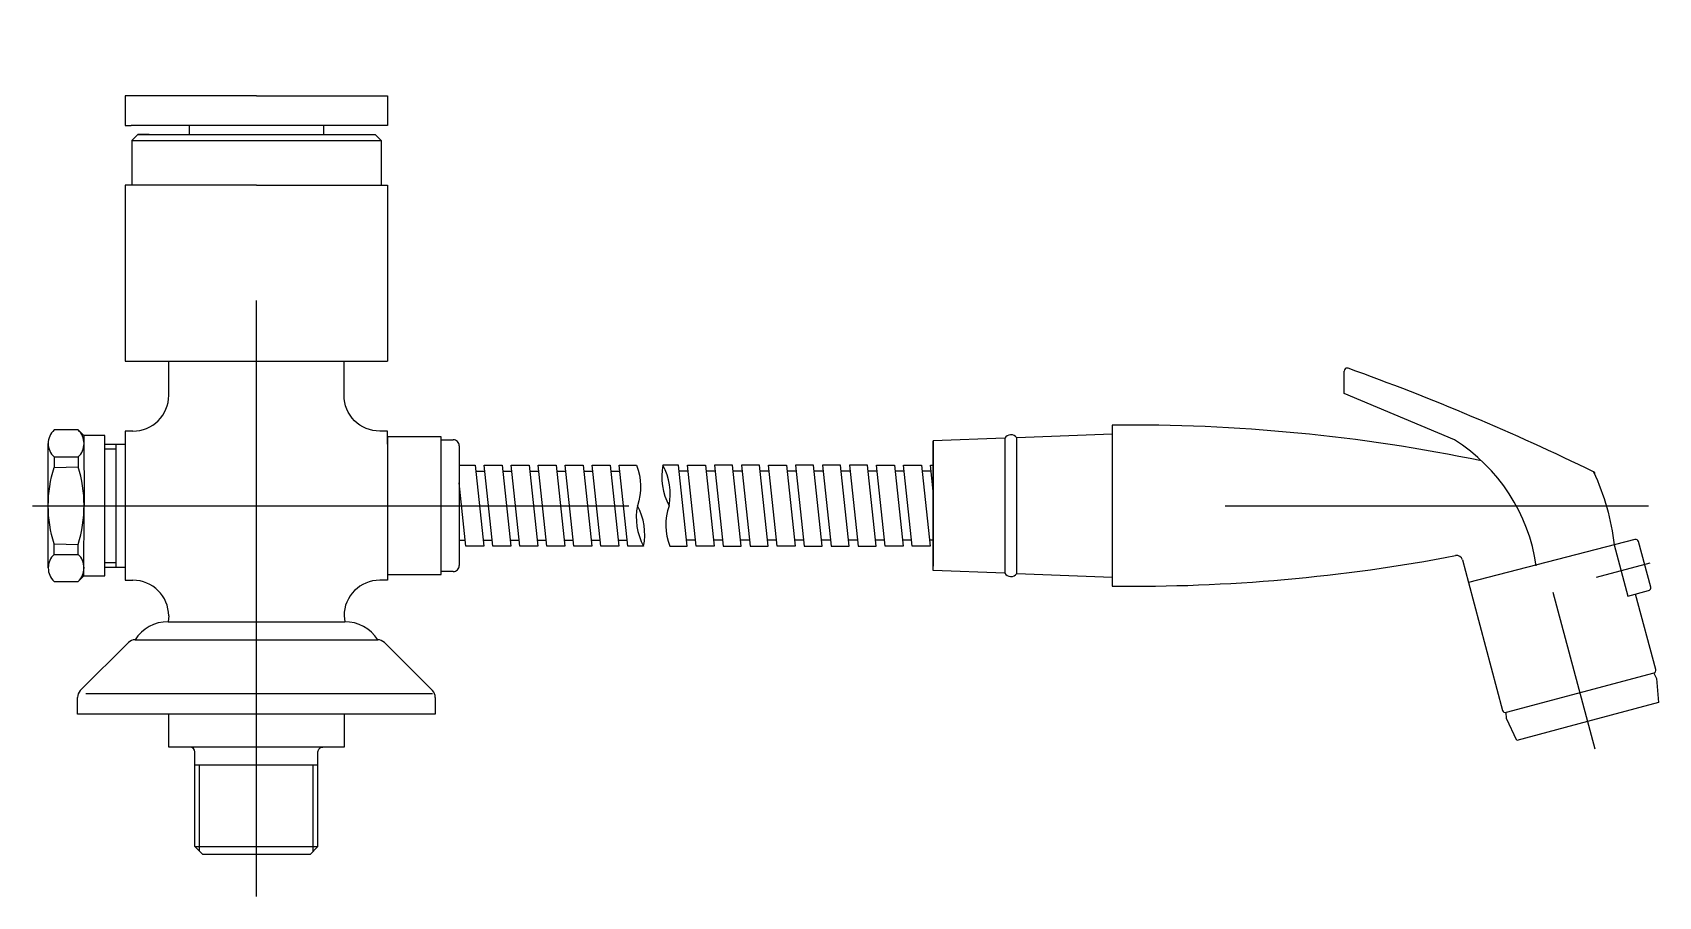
# Model space of a CAD drawing. Extents: x 7.891 to 8.164, y -0.005 to 0.14.
import ezdxf

# ---------------------------------------------------------------- set-up
doc = ezdxf.new("R2010")
doc.units = 0
doc.header["$LTSCALE"] = 0.2
doc.header["$MEASUREMENT"] = 0
doc.linetypes.add('AXES', pattern=[0.5400000065565109, 0.300000011920929, -0.07999999821186066, 0.07999999821186066, -0.07999999821186066])
doc.linetypes.add('CONTINU', pattern=[0])
doc.layers.get('0').update_dxf_attribs({"linetype": 'CONTINUOUS'})
doc.layers.add('DECA_EIXOS', color=5, linetype='AXES')

msp = doc.modelspace()

# ---------------------------------------------------------------- linework, layer by layer
at = {"linetype": 'CONTINU'}
for p, q in [((7.91404981542437, 0.07886171950522212), (7.914049815926619, 0.08463054086285896)), ((8.111139753735692, 0.07919500270970828), (8.111139752134818, 0.08293754056526198)), ((8.129639726280917, 0.07140077428065059), (8.111139753735692, 0.07919500270970828)), ((8.072249841719366, 0.07386155059427996), (8.072249865149512, 0.04686162734508891)), ((7.898868534462924, 0.0730616350262399), (7.899818344168396, 0.07211159238527168)), ((7.906749836131128, 0.0728616233546008), (7.906749836131128, 0.0478616149890283)), ((7.908049687747071, 0.07286161783389315), (7.906749836131128, 0.0728616233546008)), ((7.950749842020497, 0.07069162405797717), (7.950749842020497, 0.0728616233546008)), ((7.959749844229009, 0.07191841203562707), (7.950749842020497, 0.07191841203562707)), ((7.950749842020497, 0.07191841203562707), (7.950749842020497, 0.04880482229252987)), ((7.959749844229009, 0.04880482229252987), (7.959749844229009, 0.07191841203562707)), ((7.959749844229009, 0.07141841146676842), (7.961749840779875, 0.07141841488389639)), ((8.054249869426117, 0.07167818609990853), (8.04224986179672, 0.07121664904927212)), ((8.04224986179672, 0.07121664904927212), (8.042249861796718, 0.05020111639989842)), ((8.054249869426117, 0.07167818609990853), (8.054249869426117, 0.04904506482519086)), ((8.056249785990325, 0.04896802841988361), (8.05624987211833, 0.07175510669120705)), ((8.072249877858614, 0.07237049597532469), (8.05624987211833, 0.07175510669120705)), ((7.893849818643744, 0.04991598965566874), (7.893849818643744, 0.07080724668004633)), ((7.959749844229009, 0.05136160090141428), (7.959749844229009, 0.06936172779033818)), ((7.962749847014222, 0.07041841014913718), (7.962749842810741, 0.05030484667840682)), ((7.961749228933249, 0.0493048218575205), (7.959749844229009, 0.0493048218575205)), ((8.131001953529, 0.05125977920142973), (8.132018450136757, 0.04746617129173672)), ((7.906749836131128, 0.0478616149890283), (7.908049821146725, 0.04786161850256642)), ((7.950749842020497, 0.04880482229252987), (7.959749844229009, 0.04880482229252987)), ((7.914049827471036, 0.0418616387570596), (7.913946036048906, 0.04086162409076362)), ((7.913946036048906, 0.04086162409076362), (7.943553630056303, 0.04086162409076362)), ((7.899218442619636, 0.02933026797541674), (7.90728106530139, 0.03739303827270086)), ((7.908412522684109, 0.03786171491572365), (7.9490871434211, 0.03786171491572365)), ((7.950218572479879, 0.03739306659692714), (7.958281241710988, 0.02933025376511882)), ((7.898749835060334, 0.02536160946774912), (7.898749823050607, 0.02819889883709196)), ((7.900164630455632, 0.02886159337239903), (7.958281233475963, 0.02886159337239903)), ((7.958749847101249, 0.02820119255878605), (7.958749835060347, 0.02536160946774912)), ((7.958749835060347, 0.02536160946774912), (7.898749835060334, 0.02536160946774912)), ((7.914049827973029, 0.01986158915615129), (7.914049827973029, 0.02536160946774912)), ((7.94344983813218, 0.02536160946774912), (7.94344983813218, 0.01986158915615129)), ((7.94344983813218, 0.01986158915615128), (7.914049827973029, 0.01986158915615129)), ((7.918419818127761, 0.003191601470931439), (7.918419798735733, 0.01906159094264542))]:
    msp.add_line(p, q, dxfattribs=at)
at = {"linetype": 'CONTINUOUS'}
msp.add_line((7.898868534462924, 0.0730616350262399), (7.894831254798786, 0.07306163502623989), dxfattribs=at)
at = {"linetype": 'CONTINU'}
for points in [[(7.906749848177546, 0.1291299386759885), (7.906749816053768, 0.1241299450338183)], [(7.928749825021661, 0.1291300430782644), (7.906749848177546, 0.1291299386759885)], [(7.928749825021661, 0.1291300430782644), (7.950749797850304, 0.1291299386759885)], [(7.950749797850304, 0.1291299386759885), (7.950749829974082, 0.1241299450338183)], [(7.906749816053768, 0.1241299450338183), (7.907749756959404, 0.1241299450338183)], [(7.949749889068446, 0.1241299450338183), (7.907749756959404, 0.1241299450338183)], [(7.917499869442819, 0.1241299450338183), (7.917499853380931, 0.1226304954546629)], [(7.939999780600503, 0.1241299450338183), (7.939999788631448, 0.1226304954546629)], [(7.950749829974082, 0.1241299450338183), (7.949749889068446, 0.1241299450338183)], [(7.908849819647616, 0.1226304954546629), (7.907849822525371, 0.121630478255057)], [(7.907849822525371, 0.121630478255057), (7.907849822525371, 0.1141304600850021)], [(7.907849822525371, 0.121630478255057), (7.949649823502479, 0.121630478255057)], [(7.910749812573694, 0.122630523562968), (7.908849819647616, 0.1226304954546629)], [(7.908849819647616, 0.1226304954546629), (7.948649822364762, 0.1226304954546629)], [(7.948649822364762, 0.1226304954546629), (7.949649823502479, 0.121630478255057)], [(7.949649823502479, 0.121630478255057), (7.949649823502479, 0.1141304600850007)], [(7.906749816053768, 0.1141304677144409), (7.906749816053768, 0.08463046025234867)], [(7.928749825021661, 0.1141303151264993), (7.906749816053768, 0.1141304677144409)], [(7.928749825021661, 0.1141303151264993), (7.950749829974082, 0.1141304677144409)], [(7.950749829974082, 0.1141304677144409), (7.950749829974082, 0.08463046025234867)], [(7.906749816053768, 0.08463046025234867), (7.950749829974082, 0.08463094612407966)], [(7.903349823428851, 0.07069162405797717), (7.903349823428851, 0.0721116225013128), (7.899818344168396, 0.07211159238527168)], [(7.899818344168396, 0.07211159238527168), (7.89984980365781, 0.06043501371084482)], [(8.054249864356802, 0.0490450650201691), (8.042249861796718, 0.04950661439105793), (8.042249861796718, 0.0712166490492721)], [(7.894831363981344, 0.06853910141803558), (7.894830776236122, 0.06676117678754993)], [(7.894831363981344, 0.06853910141803558), (7.89886831558158, 0.06853899885338324)], [(7.89886831558158, 0.06853899885338324), (7.89886831558158, 0.06686607867054822)], [(7.899818312044618, 0.04861160078429574), (7.903349823428851, 0.04861160078429574), (7.903349823428851, 0.07069162405797717)], [(7.903349823428851, 0.07069162405797717), (7.906749836131128, 0.07069162405797717)], [(7.903349823428851, 0.069891635595767), (7.905249816354928, 0.069891635595767)], [(7.905249816354928, 0.05003162934367247), (7.905249816354928, 0.07069162405797717)], [(7.894830776236122, 0.06676117678754993), (7.89886831558158, 0.06686607867054822)], [(7.962749843626689, 0.06715954849990777), (7.965450413281646, 0.06715954849990777), (7.966905210810498, 0.0535636165613546), (7.963888105501461, 0.0535636165613546), (7.962749843626689, 0.0642012276954046)], [(7.96556089498237, 0.06612701651650456), (7.967069474662866, 0.06612701651650456)], [(7.970086609162536, 0.06612701651650456), (7.971595193940831, 0.06612701651650456)], [(7.974612259095147, 0.06612701651650456), (7.976120912136469, 0.06612701651650456)], [(7.979137965244369, 0.06612701651650456), (7.980646571788889, 0.06612701651650456)], [(7.983663699501895, 0.06612701651650456), (7.985172273837577, 0.06612701651650456)], [(7.98818932410687, 0.06612701651650456), (7.989698030584133, 0.06612701651650456)], [(8.001163458406257, 0.06612701651650456), (7.999654828453901, 0.06612701651650456)], [(8.005689079226697, 0.06612701651650456), (8.004180566186825, 0.06612701651650456)], [(8.010214827801862, 0.06612701651650456), (8.008706219671115, 0.06612701651650456)], [(8.014740547217372, 0.06612701651650456), (8.013231909097406, 0.06612701651650456)], [(8.019266184735855, 0.06612701651650456), (8.017757642803794, 0.06612701651650456)], [(8.0237918967145, 0.06612701651650456), (8.022283302983398, 0.06612701651650456)], [(8.028317566806479, 0.06612701651650456), (8.026809001101675, 0.06612701651650456)], [(8.03284325546089, 0.06612701651650456), (8.031334693794573, 0.06612701651650456)], [(8.037368946981143, 0.06612701651650456), (8.035860382801797, 0.06612701651650456)], [(8.041894637068477, 0.06612701651650456), (8.040386072889127, 0.06612701651650456)], [(8.042249861796718, 0.06280724825676327), (8.041784143321337, 0.06715962529581262), (8.042249861796718, 0.06715962027647245)], [(7.899818312044618, 0.04861160078429574), (7.89984980365781, 0.06043501371084482)], [(7.962749843626689, 0.05459622132519053), (7.963777615769793, 0.05459622132519053)], [(7.966794719509497, 0.05459622132519053), (7.96830331388807, 0.05459622132519053)], [(7.971320433788921, 0.05459622132519053), (7.972828973941975, 0.05459622132519053)], [(7.975846068879537, 0.05459622132519053), (7.977354707078863, 0.05459622132519053)], [(7.980371789870754, 0.05459622132519053), (7.981880398204221, 0.05459622132519053)], [(7.984897537644772, 0.05459622132519053), (7.986406050684642, 0.05459622132519053)], [(7.989423158939332, 0.05459622132519053), (7.990931788726511, 0.05459622132519053)], [(8.002397292764599, 0.05459622132519053), (8.000888586287335, 0.05459622132519053)], [(8.006922916365705, 0.05459622132519053), (8.005414343033891, 0.05459622132519053)], [(8.011448652129033, 0.05459622132519053), (8.00994004407871, 0.05459622132519053)], [(8.015974356709712, 0.05459622032132249), (8.014465704609515, 0.05459622132519053)], [(8.020500007708932, 0.05459622032132249), (8.01899142518934, 0.05459622032132249)], [(8.025025719218169, 0.05459622032132249), (8.023517142322959, 0.05459622032132249)], [(8.029551404883495, 0.05459622032132249), (8.028042838240683, 0.05459622032132249)], [(8.034077093028952, 0.05459622032132249), (8.032568528328017, 0.05459622032132249)], [(8.038602783116284, 0.05459622032132249), (8.037094217650575, 0.05459622032132249)], [(8.04224986581219, 0.05459622032132249), (8.041619906494946, 0.05459622032132249)], [(7.89483141065426, 0.05218417855039872), (7.894831312470324, 0.05396035339021135)], [(7.894831312470324, 0.05396035339021135), (7.89886831558158, 0.05385715924957403)], [(7.89483141065426, 0.05218417855039872), (7.898868310191142, 0.05218424252175033)], [(7.898868310191142, 0.05218424252175033), (7.89886831558158, 0.05385715924957403)], [(7.903349823428851, 0.05083160174399407), (7.905249816354928, 0.05083160174399407)], [(7.903349823428851, 0.05003162934367247), (7.906749836131128, 0.05003162934367247)], [(7.898868594588886, 0.04766165753084076), (7.899818312044618, 0.04861160078429574)], [(8.056249863670608, 0.04896813652593573), (8.072249869827669, 0.0483527423683044)], [(8.16305597822863, 0.03228188960514312), (8.138328239309907, 0.02565616296381638)], [(8.16305597822863, 0.03228188960514312), (8.163508007600278, 0.03136781618305207), (8.163862011624985, 0.02732152729245051), (8.151986253818901, 0.02413944086364563), (8.140110493860163, 0.02095733521180343), (8.13839391163999, 0.02463851930493963), (8.138328239309907, 0.02565616296381638)], [(7.918419801423962, 0.01686160582036005), (7.938279837430141, 0.01686160582036004)], [(7.919219836706013, 0.002391559584538514), (7.919219836706013, 0.01686160582036004)], [(7.938279837430141, 0.002391598954568715), (7.938279837430141, 0.01686160582036004)], [(7.938279837430141, 0.01686160582036004), (7.939079839946503, 0.01686160582036004)], [(7.939079839946503, 0.003191601470931439), (7.937749827230172, 0.001861600801016542), (7.919749822813149, 0.001861600801016542), (7.918419818127761, 0.003191601470931439)], [(7.918419818127761, 0.003191601470931439), (7.939079839946503, 0.003191601470931439)]]:
    msp.add_lwpolyline(points, dxfattribs=at)
for points in [[(7.950749842020497, 0.0728616233546008), (7.94944982488334, 0.0728616233546008, -0.414218812097279), (7.943449722687479, 0.07886166250786944), (7.943449826092633, 0.08463086551352511)], [(7.89886831558158, 0.06853899885338324, 0.4340420355016603), (7.898868534462924, 0.0730616350262399)], [(7.894831312470324, 0.05396035339021135, -0.07622068521801986), (7.893849792543175, 0.06036161900426445, -0.07619961774658818), (7.894830776236122, 0.06676117678754993, 0.07619961774658818)], [(7.89984980365781, 0.06043501371084482, 0.0758691494257335), (7.89886831558158, 0.06686607867054822)], [(7.993674470885479, 0.05356361633172271), (7.991042274133763, 0.0535636165613546), (7.989587552898882, 0.06715954849990777), (7.992516838767266, 0.06715954849990777, -0.1751938654082415), (7.992641606218783, 0.06036161896006113, 0.1751938654082415)], [(7.996912145313093, 0.06715962314121085, 0.1773046680596208), (7.99794500548204, 0.06036160270864647)], [(7.99794500548204, 0.06036160270864647, 0.1751957412176047), (7.998069777720349, 0.05356368934178731), (8.000999063972586, 0.05356368934178731), (7.999544343741573, 0.06715962128034048), (7.996912145313093, 0.06715962314121085)], [(7.99794500548204, 0.06036160270864647, 0.1773048822201931), (7.996912145313093, 0.06715962314121085)], [(8.152989160457338, 0.06602396897685886, -0.07809737376403413), (8.156439753212874, 0.05377692083916437), (8.158743248347577, 0.04518017504339185), (8.162198864386633, 0.04610610642666379, 0.4142037731330859), (8.162552404195504, 0.04671847332181072), (8.160507725490454, 0.05434929094459733, 0.4142053477921198), (8.159895367032647, 0.0547028491689498), (8.132018450136757, 0.04746617129173672)], [(8.153231202534146, 0.0657751491999123, 0.176366969053203), (8.152989160457338, 0.06602396897685886)], [(7.89886831558158, 0.05385715924957403, 0.07586912241849204), (7.89984980365781, 0.06043501371084482)], [(7.992641606218783, 0.06036161896006113, 0.1773045608150544), (7.993674470885479, 0.05356361633172271)], [(7.993674470885479, 0.05356361633172271, 0.1773045695698806), (7.992641606218783, 0.06036161896006113)], [(7.89483141065426, 0.05218417855039872, 0.4340351008751055), (7.89483111015667, 0.04766173655472284), (7.898868594588886, 0.04766165753084076)], [(7.898868594588886, 0.04766165753084076, 0.4340348437298808), (7.898868310191142, 0.05218424252175033)], [(7.950749842020497, 0.05003162934367247), (7.950749842020497, 0.0478616149890283), (7.94944983692754, 0.04786171336809596, 0.414212704349349), (7.943449735737666, 0.04186162975535609), (7.943553630056303, 0.04086162409076362)], [(8.054249864356802, 0.0490450650201691, 0.537393157847602), (8.056249863670608, 0.04896813652593573)], [(8.132018450136757, 0.04746617129173672), (8.137715272350915, 0.02601212786772179, 0.4156431306520223), (8.138328239309907, 0.02565616296381638)], [(8.16305597822863, 0.03228188960514312, 0.414212665348282), (8.163409591408914, 0.03289422652995327), (8.160025516173427, 0.04552375836060547)], [(7.9490871434211, 0.03786171491572365, 0.2679433752068242), (7.943553630056303, 0.04086162409076362)], [(7.939079839946503, 0.003191601470931439), (7.939079739437068, 0.01906155121778068, -0.4142382892810837), (7.939879834431922, 0.01986171376127143, 0.4142382892810837)]]:
    msp.add_lwpolyline(points, format="xyb", dxfattribs=at)
for points in [[(7.969976127461812, 0.06715954849990777), (7.971430924990663, 0.0535636165613546), (7.968413803619738, 0.0535636165613546), (7.966958990028997, 0.06715954849990777)], [(7.974501777394423, 0.06715954849990777), (7.975956558861387, 0.0535636165613546), (7.972939461583294, 0.05356361555748657), (7.971484712240107, 0.06715954849990777)], [(7.979027483543645, 0.06715954849990777), (7.980482281072496, 0.0535636165613546), (7.97746519584082, 0.0535636165613546), (7.976010430435745, 0.06715954849990777)], [(7.983553219808907, 0.06715954849990777), (7.985008031391912, 0.0535636165613546), (7.981990885928153, 0.0535636165613546), (7.980536088399301, 0.06715954849990777)], [(7.988078839625477, 0.06715954849990777), (7.989533651208482, 0.0535636165613546), (7.9865165378685, 0.05356361555748657), (7.985061794548522, 0.06715954849990777)], [(8.004070079002968, 0.06715962228420852), (8.005524822322945, 0.05356368934178731), (8.002507777245992, 0.05356368934178731), (8.001052965662986, 0.06715962128034048)], [(8.008595729939447, 0.0671596242919446), (8.005578586483423, 0.06715962128034048), (8.00703339806643, 0.05356368934178731), (8.010050527468298, 0.05356368934178731)], [(8.01312142002678, 0.0671596242919446), (8.01010433680284, 0.06715962128034048), (8.011559133076856, 0.05356368833791927), (8.01457618568282, 0.05356368833791927)], [(8.017647155037206, 0.06715962228420852), (8.019101906137163, 0.05356368833791927), (8.016084837783017, 0.05356368833791927), (8.014630057319922, 0.06715962128034048)], [(8.019155693637572, 0.06715962128034048), (8.02061048991159, 0.05356368833791927), (8.02362762684247, 0.05356368833791927), (8.022172814757532, 0.06715962027647245)], [(8.023681405559035, 0.06715962128034048), (8.025136202585955, 0.05356368833791927), (8.028153323956879, 0.05356368833791927), (8.026698511370007, 0.06715962027647245)], [(8.03122420145734, 0.06715962128034048), (8.028207074063205, 0.06715962128034048), (8.029661889661682, 0.05356368833791927), (8.032679014044213, 0.05356368833791927)], [(8.035749890540805, 0.06715962128034048), (8.037204702123809, 0.05356368833791927), (8.034187576737411, 0.05356368833791927), (8.03273276314667, 0.06715962027647245)], [(8.040275580628137, 0.06715962128034048), (8.041730392211143, 0.05356368833791927), (8.038713266824743, 0.05356368833791927), (8.037258453234003, 0.06715962027647245)]]:
    msp.add_lwpolyline(points, close=True, dxfattribs=at)
for centre, radius, start, end in [((8.111637874054354, 0.08293754077833412), 0.0004981219195363555, 70.31972811611381, 180.0000245083263), ((7.977097153725477, -0.2932281834832015), 0.4000001338491613, 63.91335296630868, 70.31972811613038), ((7.908049713230603, 0.07886172002760664), 0.006000102193767605, 269.9997566543416, 359.9999950116804), ((8.075492130691078, -0.216120420993275), 0.2900000970406416, 78.31880950927743, 90.64059752505734), ((7.96174984248845, 0.07041841035812556), 0.001000004525772286, 359.9999880259017, 90.00009789367408), ((8.113668553538506, 0.04600545495693688), 0.03000001003868724, 8.178421020506503, 57.83412146301121), ((8.075494121658139, 0.3368207030151132), 0.2899772245603242, 269.3589631601726, 280.8036513219109), ((8.130036027598393, 0.05100095930124283), 0.001000000322075031, 15.00004577638606, 100.8034362793272), ((7.961749842488971, 0.05030482199136975), 0.001000000322074337, 269.9648458557623, 0.001414462577225038), ((7.908049821146725, 0.04186161217819646), 0.006000006324369957, 0.0002538091794162203, 90), ((7.913777342051016, 0.03456938622116216), 0.006294498794389521, 88.46427621370235, 148.4630323103986), ((7.908412522684109, 0.03626162066422671), 0.001600094251496843, 90, 135.0010070800796), ((7.9490871434211, 0.03626162066422671), 0.001600094251496938, 45.00042724609229, 90), ((7.900349825699131, 0.02819890560961063), 0.00160000264853822, 135.0005244986516, 180.0002425225589), ((7.957149846089511, 0.0281989039416636), 0.001600002648538828, 0.08195495605720221, 44.99884033203588), ((7.917619799544684, 0.01906158996510176), 0.0007999991910495278, 7.001147821162583e-05, 90)]:
    msp.add_arc(centre, radius, start, end, dxfattribs=at)
at = {"linetype": 'CONTINUOUS'}
for centre, radius, start, end in [((7.896914146464876, 0.07080041850578375), 0.003074335350128933, 132.6493383910478, 227.3534280669902), ((8.055275320626318, 0.07105492791618294), 0.001200000386490139, 35.69583129884371, 148.7092168954297)]:
    msp.add_arc(centre, radius, start, end, dxfattribs=at)
at = {"layer": 'DECA_EIXOS'}
for points in [[(7.928749825021661, -0.005198647276192903), (7.928749825021661, 0.1397365112141902)], [(7.891210215902435, 0.06036161896006113), (8.162177248006127, 0.06036161896006113)], [(8.153451353972963, 0.04836920078477754), (8.162462507147634, 0.05078372727729059)], [(8.146162814257632, 0.04587272653663566), (8.153214730230133, 0.0195547227590075)]]:
    msp.add_lwpolyline(points, dxfattribs=at)

doc.saveas('drawing.dxf')
